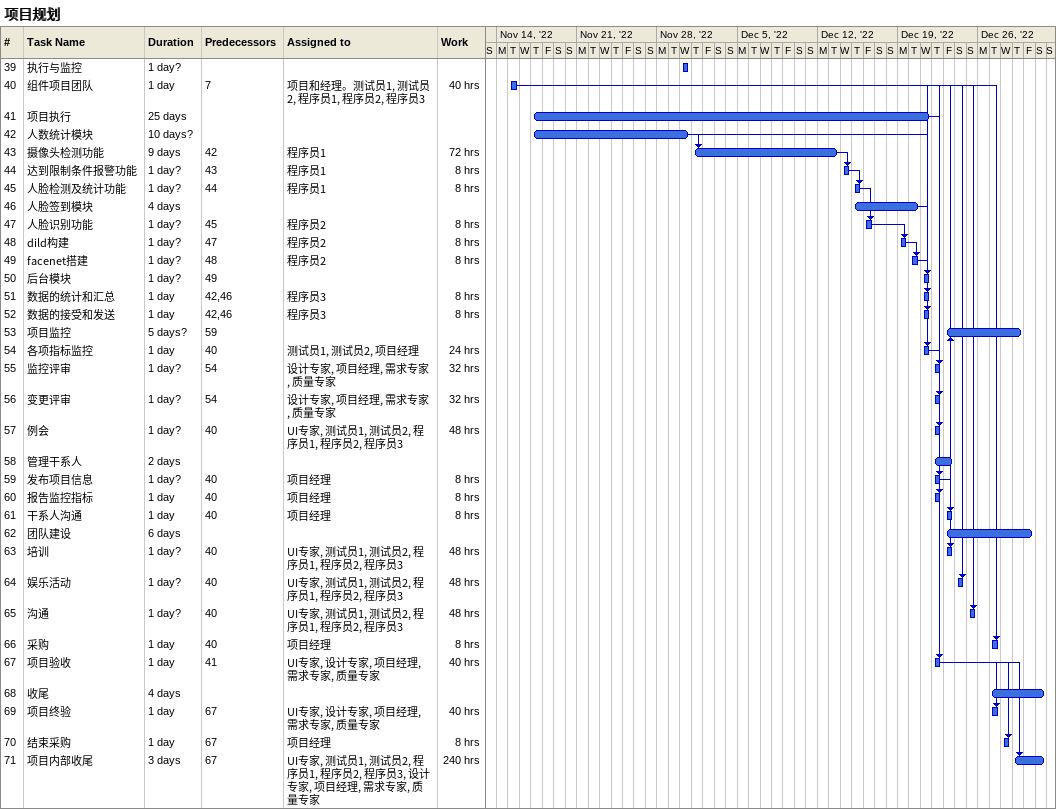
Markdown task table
项目规划

| ID | Task | Duration | Start | Finish | Predecessors | Resources | Work (h) |
|---|---|---|---|---|---|---|---|
| 39 | 执行与监控 | 1d? | 2022-11-30 | 2022-11-30 |  |  |  |
| 40 | 组件项目团队 | 1d | 2022-11-15 | 2022-11-15 | 7 | 项目和经理。测试员1, 测试员2, 程序员1, 程序员2, 程序员3 | 40 |
| 41 | 项目执行 | 25d | 2022-11-17 | 2022-12-21 |  |  |  |
| 42 | 人数统计模块 | 10d? | 2022-11-17 | 2022-11-30 |  |  |  |
| 43 | 摄像头检测功能 | 9d | 2022-12-01 | 2022-12-13 | 42 | 程序员1 | 72 |
| 44 | 达到限制条件报警功能 | 1d? | 2022-12-14 | 2022-12-14 | 43 | 程序员1 | 8 |
| 45 | 人脸检测及统计功能 | 1d? | 2022-12-15 | 2022-12-15 | 44 | 程序员1 | 8 |
| 46 | 人脸签到模块 | 4d | 2022-12-15 | 2022-12-20 |  |  |  |
| 47 | 人脸识别功能 | 1d? | 2022-12-16 | 2022-12-16 | 45 | 程序员2 | 8 |
| 48 | dild构建 | 1d? | 2022-12-19 | 2022-12-19 | 47 | 程序员2 | 8 |
| 49 | facenet搭建 | 1d? | 2022-12-20 | 2022-12-20 | 48 | 程序员2 | 8 |
| 50 | 后台模块 | 1d? | 2022-12-21 | 2022-12-21 | 49 |  |  |
| 51 | 数据的统计和汇总 | 1d | 2022-12-21 | 2022-12-21 | 42, 46 | 程序员3 | 8 |
| 52 | 数据的接受和发送 | 1d | 2022-12-21 | 2022-12-21 | 42, 46 | 程序员3 | 8 |
| 53 | 项目监控 | 5d? | 2022-12-23 | 2022-12-29 | 59 |  |  |
| 54 | 各项指标监控 | 1d | 2022-12-21 | 2022-12-21 | 40 | 测试员1, 测试员2, 项目经理 | 24 |
| 55 | 监控评审 | 1d? | 2022-12-22 | 2022-12-22 | 54 | 设计专家, 项目经理, 需求专家, 质量专家 | 32 |
| 56 | 变更评审 | 1d? | 2022-12-22 | 2022-12-22 | 54 | 设计专家, 项目经理, 需求专家, 质量专家 | 32 |
| 57 | 例会 | 1d? | 2022-12-22 | 2022-12-22 | 40 | UI专家, 测试员1, 测试员2, 程序员1, 程序员2, 程序员3 | 48 |
| 58 | 管理干系人 | 2d | 2022-12-22 | 2022-12-23 |  |  |  |
| 59 | 发布项目信息 | 1d? | 2022-12-22 | 2022-12-22 | 40 | 项目经理 | 8 |
| 60 | 报告监控指标 | 1d | 2022-12-22 | 2022-12-22 | 40 | 项目经理 | 8 |
| 61 | 干系人沟通 | 1d | 2022-12-23 | 2022-12-23 | 40 | 项目经理 | 8 |
| 62 | 团队建设 | 6d | 2022-12-23 | 2022-12-30 |  |  |  |
| 63 | 培训 | 1d? | 2022-12-23 | 2022-12-23 | 40 | UI专家, 测试员1, 测试员2, 程序员1, 程序员2, 程序员3 | 48 |
| 64 | 娱乐活动 | 1d? | 2022-12-24 | 2022-12-24 | 40 | UI专家, 测试员1, 测试员2, 程序员1, 程序员2, 程序员3 | 48 |
| 65 | 沟通 | 1d? | 2022-12-25 | 2022-12-25 | 40 | UI专家, 测试员1, 测试员2, 程序员1, 程序员2, 程序员3 | 48 |
| 66 | 采购 | 1d | 2022-12-27 | 2022-12-27 | 40 | 项目经理 | 8 |
| 67 | 项目验收 | 1d | 2022-12-22 | 2022-12-22 | 41 | UI专家, 设计专家, 项目经理, 需求专家, 质量专家 | 40 |
| 68 | 收尾 | 4d | 2022-12-27 | 2022-12-31 |  |  |  |
| 69 | 项目终验 | 1d | 2022-12-27 | 2022-12-27 | 67 | UI专家, 设计专家, 项目经理, 需求专家, 质量专家 | 40 |
| 70 | 结束采购 | 1d | 2022-12-28 | 2022-12-28 | 67 | 项目经理 | 8 |
| 71 | 项目内部收尾 | 3d | 2022-12-29 | 2022-12-31 | 67 | UI专家, 测试员1, 测试员2, 程序员1, 程序员2, 程序员3, 设计专家, 项目经理, 需求专家, 质量专家 | 240 |
